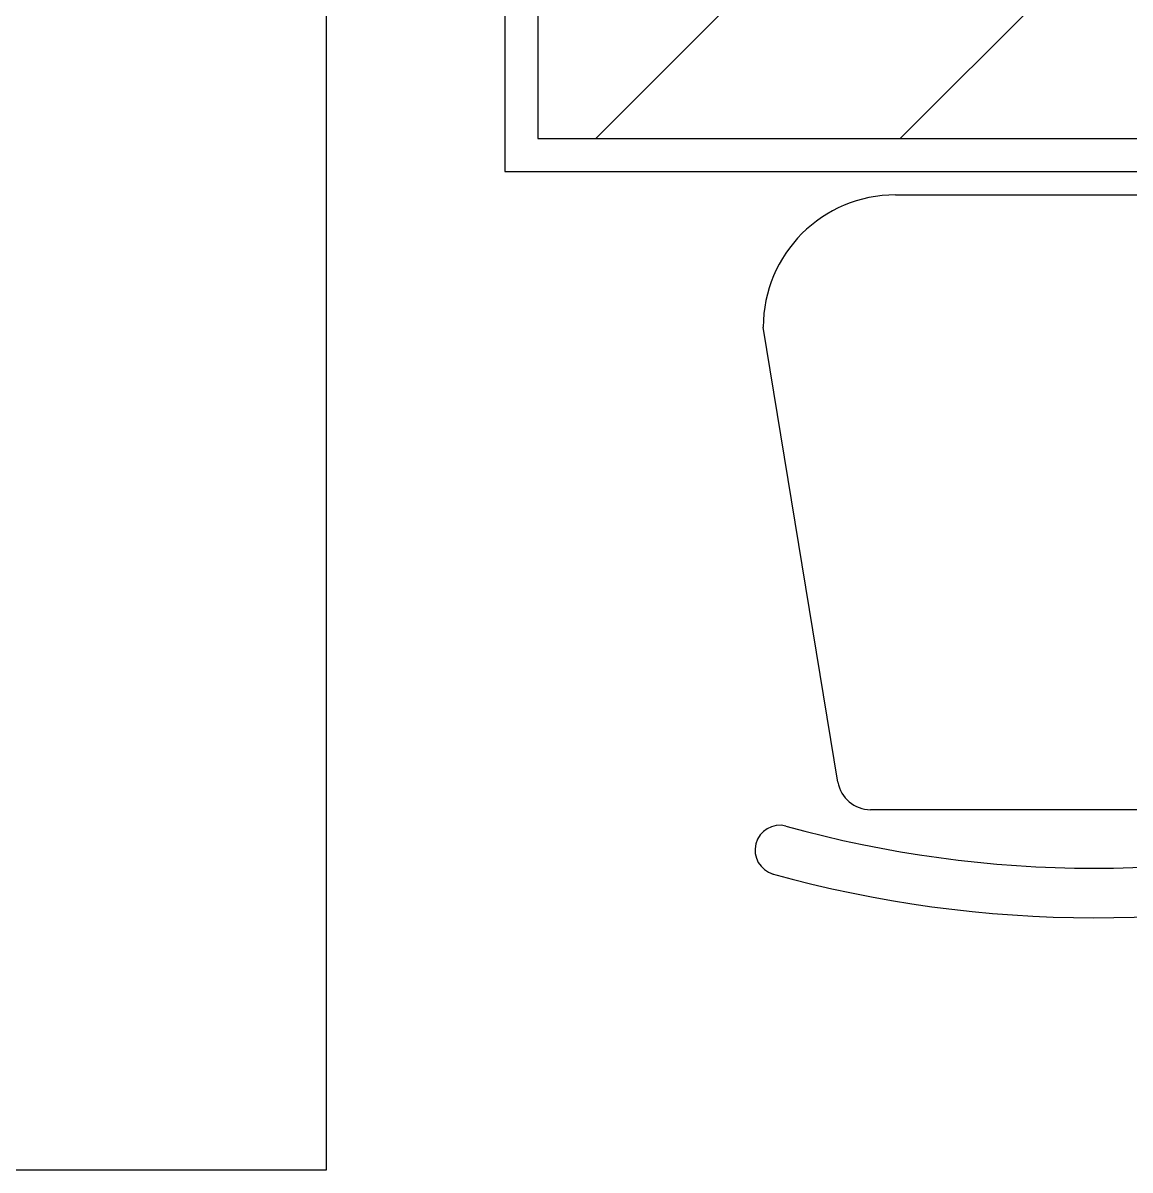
# Model space of a CAD drawing. Header units: millimetres. Extents: x -21393 to 12613, y -4339 to 30737.
# Drawn here: x -14327 to -13658, y 3551 to 4245 of the extents above; entities that cross this region are included whole.
import ezdxf

# ---------------------------------------------------------------- set-up
doc = ezdxf.new("R2010")
doc.units = ezdxf.units.MM
doc.layers.add('布置', color=7, linetype='Continuous')

# ---------------------------------------------------------------- blocks, each defined once
blk = doc.blocks.new('ghj')
at = {"layer": '布置'}
h = blk.add_hatch(dxfattribs=at)
h.set_pattern_fill('ANSI34', color=256, scale=41, style=0)
h.set_pattern_definition([(45, (-23510.26, 8269), (-552.3, 552.3), []), (45, (-23326.2, 8269), (-552.3, 552.3), []), (45, (-23142.1, 8269), (-552.3, 552.3), []), (45, (-22958, 8269), (-552.3, 552.3), [])])
h.paths.add_polyline_path([(-22219.84, 8518.7), (-22219.84, 9278.7), (-23579.84, 9278.7), (-23579.84, 8518.7)])
h.paths.add_polyline_path([(-22327.49, 8652.68, -1), (-22418.22, 8652.68, -1)], flags=16)
h.paths.add_polyline_path([(-22337.49, 8652.68, -1), (-22408.22, 8652.68, -1)], flags=0)
h.paths.add_polyline_path([(-22418.22, 9151.18, -1), (-22327.49, 9151.18, -1)], flags=16)
h.paths.add_polyline_path([(-22408.22, 9151.18, -1), (-22337.49, 9151.18, -1)], flags=0)
h.paths.add_polyline_path([(-23377.84, 8652.68, -1), (-23468.56, 8652.68, -1)], flags=16)
h.paths.add_polyline_path([(-23387.84, 8652.68, -1), (-23458.56, 8652.68, -1)], flags=0)
h.paths.add_polyline_path([(-23468.56, 9151.18, -1), (-23377.84, 9151.18, -1)], flags=16)
h.paths.add_polyline_path([(-23458.56, 9151.18, -1), (-23387.84, 9151.18, -1)], flags=0)
for p, q in [((-23599.84, 9298.7), (-23599.84, 8498.7)), ((-23599.84, 8498.7), (-22199.84, 8498.7)), ((-23363.67, 8484.6), (-23123.67, 8484.6)), ((-23398.49, 8129.55), (-23443.67, 8404.6)), ((-23108.59, 8112.79), (-23378.76, 8112.79))]:
    blk.add_line(p, q, dxfattribs=at)
blk.add_lwpolyline([(-23579.84, 8518.7), (-22219.84, 8518.7), (-22219.84, 9278.7), (-23579.84, 9278.7)], close=True, dxfattribs=at)
for centre, radius, start, end in [((-23363.67, 8404.6), 80, 90, 180), ((-23378.76, 8132.79), 20, 189.32829, 270), ((-23433.61, 8088.36), 15.01, 75.71576, 254.50995), ((-23243.67, 8771.36), 693.92, 254.43245, 285.56755), ((-23243.66, 8771.74), 724.29, 254.42303, 285.52986)]:
    blk.add_arc(centre, radius, start, end, dxfattribs=at)

msp = doc.modelspace()

# ---------------------------------------------------------------- linework, layer by layer
msp.add_lwpolyline([(-15343.78, 6851.157), (-15143.78, 6851.157), (-15143.78, 6751.157), (-14143.78, 6751.157), (-14143.78, 5951.157), (-14043.78, 5951.157), (-14043.78, 5851.157), (-14143.78, 5851.157), (-14143.78, 3551.157), (-15043.78, 3551.157), (-15043.78, 3751.157), (-14343.78, 3751.157), (-14343.78, 4651.157), (-15143.78, 4651.157)])

# ---------------------------------------------------------------- block references
at = {"layer": '布置'}
msp.add_blockref('ghj', (9563.967, -4343.721), dxfattribs=at)

doc.saveas('drawing.dxf')
